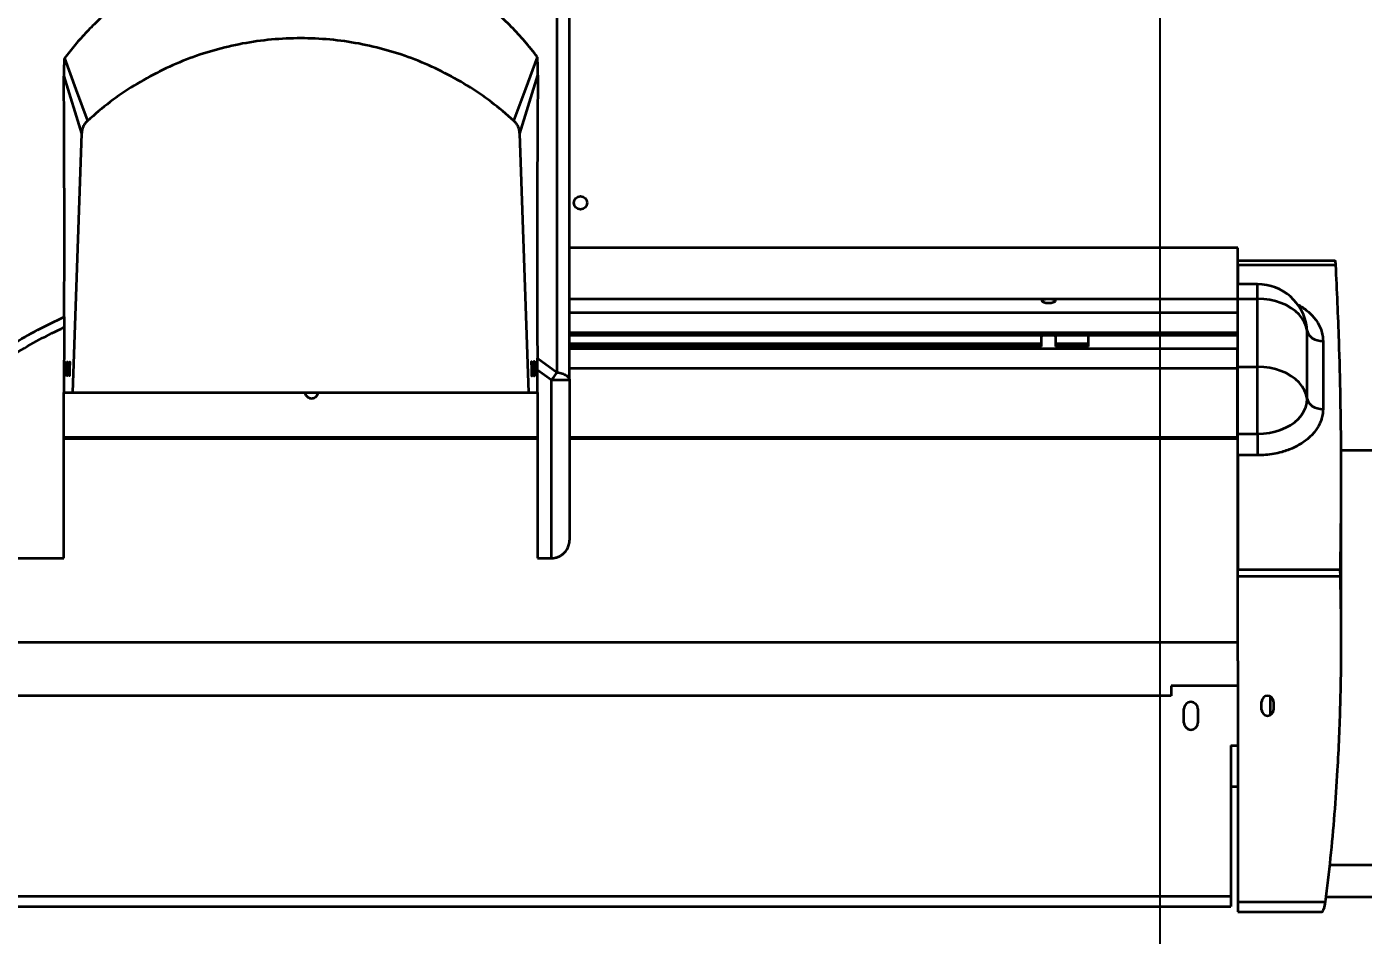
# Model space of a CAD drawing. Header units: millimetres. Extents: x 0 to 420, y 0 to 297.
# Drawn here: x 315.62 to 322.34, y 184.01 to 188.58 of the extents above; entities that cross this region are included whole.
import ezdxf

# ---------------------------------------------------------------- set-up
doc = ezdxf.new("R2010")
doc.units = ezdxf.units.MM
doc.layers.add('尺寸线层', color=150, linetype='Continuous')
doc.styles.add('SLDTEXTSTYLE2', font='TXT', dxfattribs={"width": 0.7})
doc.dimstyles.new('SLDDIMSTYLE0', dxfattribs={"dimtxt": 3.5, "dimasz": 3.302, "dimexe": 0, "dimexo": 0.0625, "dimgap": 0.875, "dimtad": 1, "dimdec": 1, "dimlfac": 100, "dimrnd": 1e-09, "dimzin": 12, "dimdsep": 46, "dimtxsty": 'SLDTEXTSTYLE2', "dimsah": 1, "dimcen": 0.09, "dimadec": 0, "dimazin": 3, "dimtfac": 1, "dimtdec": 3, "dimtofl": 0, "dimtmove": 0, "dimatfit": 3, "dimfxl": 0, "dimfrac": 2, "dimtolj": 1, "dimtzin": 12, "dimarcsym": 0})

# ---------------------------------------------------------------- blocks, each defined once
blk = doc.blocks.new('_D')
at = {"layer": '尺寸线层'}
for p, q in [((291.9431, 202.6412), (364.6876, 202.6412)), ((363.6876, 202.6412), (363.6876, 128.5802)), ((326.1167, 128.5802), (364.6876, 128.5802))]:
    blk.add_line(p, q, dxfattribs=at)
for points in [[(363.6876, 202.6412), (363.1796, 199.3392), (364.1956, 199.3392)], [(363.6876, 128.5802), (364.1956, 131.8822), (363.1796, 131.8822)]]:
    blk.add_solid(points, dxfattribs=at)
at = {"layer": '尺寸线层', "insert": (359.1758, 158.5376), "char_height": 3.5, "attachment_point": 1, "rotation": 90, "style": 'SLDTEXTSTYLE2'}
blk.add_mtext('7406.11', dxfattribs=at)
blk = doc.blocks.new('_D_6')
at = {"layer": '尺寸线层'}
for p, q in [((91.2154, 164.9172), (91.2154, 234.1922)), ((321.3154, 165.1871), (321.3154, 234.1922)), ((321.3154, 233.1922), (91.2154, 233.1922))]:
    blk.add_line(p, q, dxfattribs=at)
for points in [[(91.2154, 233.1922), (94.5174, 232.6842), (94.5174, 233.7002)], [(321.3154, 233.1922), (318.0134, 233.7002), (318.0134, 232.6842)]]:
    blk.add_solid(points, dxfattribs=at)
at = {"layer": '尺寸线层', "insert": (205.1726, 237.704), "char_height": 3.5, "attachment_point": 1, "style": 'SLDTEXTSTYLE2'}
blk.add_mtext('23010', dxfattribs=at)
blk = doc.blocks.new('_D_7')
at = {"layer": '尺寸线层'}
for p, q in [((70.597, 160.4022), (70.597, 246.1922)), ((332.8156, 175.1167), (332.8156, 246.1922)), ((332.8156, 245.1922), (70.597, 245.1922))]:
    blk.add_line(p, q, dxfattribs=at)
for points in [[(70.597, 245.1922), (73.899, 244.6842), (73.899, 245.7002)], [(332.8156, 245.1922), (329.5136, 245.7002), (329.5136, 244.6842)]]:
    blk.add_solid(points, dxfattribs=at)
at = {"layer": '尺寸线层', "insert": (202.8758, 249.704), "char_height": 3.5, "attachment_point": 1, "style": 'SLDTEXTSTYLE2'}
blk.add_mtext('26221.85', dxfattribs=at)

msp = doc.modelspace()

# ---------------------------------------------------------------- linework, layer by layer
at = {"color": 7, "linetype": 'Continuous', "lineweight": 35}
for p, q in [((315.8106, 188.3283), (315.9, 188.0411)), ((318.1, 188.0411), (318.191, 188.3337)), ((315.9, 188.0411), (315.8545, 186.739)), ((318.1454, 186.739), (318.1, 188.0411)), ((321.7052, 187.466), (318.35, 187.466)), ((321.7052, 187.2834), (321.7052, 187.466)), ((322.1931, 187.4008), (321.7052, 187.4008)), ((321.7052, 187.3803), (322.198, 187.3803)), ((321.7052, 187.3803), (321.7052, 187.2834)), ((321.8052, 187.2834), (321.7052, 187.2834)), ((321.7052, 187.2102), (321.7052, 187.2834)), ((321.8052, 187.2102), (321.8052, 187.2834)), ((321.7052, 187.2082), (318.35, 187.2082)), ((321.7052, 187.2102), (321.8052, 187.2102)), ((321.7052, 186.8688), (321.7052, 187.2102)), ((321.8052, 186.8688), (321.8052, 187.2102)), ((318.35, 187.1408), (321.7052, 187.1408)), ((315.8125, 187.0679), (315.8103, 186.739)), ((322.0542, 187.0494), (322.0531, 187.0655)), ((322.0542, 186.7081), (322.0542, 187.0494)), ((318.35, 187.0418), (321.7052, 187.0418)), ((318.35, 187.0277), (321.7052, 187.0277)), ((318.35, 186.9853), (320.7207, 186.9853)), ((320.7207, 186.9853), (320.7207, 187.0277)), ((320.7222, 187.0277), (320.7207, 187.0206)), ((320.7207, 186.9711), (320.7207, 186.9853)), ((320.7907, 187.0206), (320.7893, 187.0277)), ((320.7907, 187.0277), (320.7907, 186.9853)), ((320.7907, 186.9853), (320.9557, 186.9853)), ((320.7907, 186.9853), (320.7907, 186.9711)), ((320.9557, 186.9853), (320.9557, 187.0277)), ((320.9566, 187.0277), (320.9557, 187.0206)), ((320.9557, 186.9711), (320.9557, 186.9853)), ((322.1338, 186.998), (322.1338, 186.6567)), ((318.1885, 186.912), (318.2886, 186.8407)), ((320.7207, 186.9711), (318.35, 186.9711)), ((321.7048, 186.9596), (318.35, 186.9596)), ((320.9557, 186.9711), (320.7907, 186.9711)), ((321.7048, 186.8606), (321.7048, 186.9596)), ((318.1896, 186.739), (318.1888, 186.8542)), ((318.1888, 186.8542), (318.26, 186.8027)), ((321.7048, 186.8606), (318.35, 186.8606)), ((321.7048, 186.5159), (321.7048, 186.8606)), ((321.7052, 186.8688), (321.8052, 186.8688)), ((321.7052, 186.5321), (321.7052, 186.8688)), ((321.8052, 186.692), (321.8052, 186.8688)), ((318.26, 185.908), (318.26, 186.8027)), ((318.26, 186.8027), (318.35, 186.8027)), ((318.35, 186.8027), (318.35, 185.998)), ((315.8103, 186.739), (315.8545, 186.739)), ((315.8103, 185.908), (315.8103, 186.739)), ((315.8545, 186.739), (318.1454, 186.739)), ((318.1454, 186.739), (318.1896, 186.739)), ((318.1896, 186.739), (318.1896, 185.908)), ((321.8052, 186.5321), (321.8052, 186.692)), ((315.8103, 186.5159), (318.1896, 186.5159)), ((315.8103, 186.5086), (318.1896, 186.5086)), ((318.35, 186.5159), (321.7048, 186.5159)), ((318.35, 186.5086), (321.7048, 186.5086)), ((321.7048, 186.5159), (321.7048, 186.5086)), ((321.7052, 186.5321), (321.8052, 186.5321)), ((321.7052, 186.4243), (321.7052, 186.5321)), ((321.8052, 186.5321), (321.8052, 186.4243)), ((326.467, 186.4486), (322.2246, 186.4486)), ((321.7052, 185.4861), (321.7052, 186.4243)), ((321.8052, 186.4243), (321.7052, 186.4243)), ((321.7052, 186.4243), (321.7052, 185.8507)), ((322.2252, 185.4969), (322.2252, 186.2993)), ((315.34, 185.908), (315.8103, 185.908)), ((318.1896, 185.908), (318.26, 185.908)), ((321.7052, 185.8507), (322.2206, 185.8507)), ((322.2209, 185.8153), (321.7052, 185.8153)), ((311.0052, 185.4861), (321.7052, 185.4861)), ((321.7052, 185.3924), (321.7052, 185.4861)), ((321.7052, 185.3924), (321.7052, 184.1812)), ((321.3704, 185.2662), (321.3704, 185.2162)), ((321.7052, 185.2662), (321.3704, 185.2662)), ((321.3704, 185.2162), (315.0404, 185.2162)), ((321.8252, 185.1464), (321.8252, 185.1864)), ((321.8704, 185.1205), (321.8704, 185.2123)), ((321.8852, 185.1864), (321.8852, 185.1464)), ((321.4354, 185.0812), (321.4354, 185.1512)), ((321.5054, 185.1512), (321.5054, 185.0812)), ((321.6704, 184.9662), (321.7052, 184.9662)), ((321.6704, 184.9662), (321.6704, 184.2087)), ((321.6704, 184.7614), (321.7052, 184.7614)), ((326.467, 184.365), (322.1675, 184.365)), ((321.6704, 184.2087), (311.0404, 184.2087)), ((321.6704, 184.2087), (321.6704, 184.1587)), ((321.7052, 184.1812), (322.146, 184.1812)), ((321.7052, 184.1812), (321.7052, 184.1312)), ((322.1489, 184.206), (326.467, 184.206)), ((311.0404, 184.1587), (321.6704, 184.1587)), ((321.7052, 184.1312), (322.1268, 184.1312))]:
    msp.add_line(p, q, dxfattribs=at)
at = {"color": 7, "linetype": 'Continuous', "lineweight": 35, "flags": 128}
for points in [[(315.8132, 188.4185), (315.8712, 188.2615), (315.9293, 188.1045)], [(318.0706, 188.1045), (318.1298, 188.2645), (318.189, 188.4246)], [(322.0542, 187.0494), (322.0495, 187.071), (322.0411, 187.0919), (322.0291, 187.112), (322.0137, 187.1309), (321.9952, 187.1483), (321.9738, 187.1639), (321.9498, 187.1776), (321.9236, 187.1891), (321.8956, 187.1982), (321.8662, 187.2048), (321.836, 187.2088), (321.8052, 187.2102)], [(322.0542, 187.0494), (322.0569, 187.0392), (322.0622, 187.0294), (322.07, 187.0205), (322.0799, 187.0128), (322.0917, 187.0065), (322.1049, 187.0019), (322.1191, 186.999), (322.1338, 186.998)], [(322.0542, 186.7081), (322.0495, 186.7296), (322.0411, 186.7506), (322.0291, 186.7707), (322.0137, 186.7895), (321.9952, 186.8069), (321.9738, 186.8226), (321.9498, 186.8363), (321.9236, 186.8477), (321.8956, 186.8569), (321.8662, 186.8635), (321.836, 186.8675), (321.8052, 186.8688)], [(321.8052, 186.5321), (321.8352, 186.5333), (321.8648, 186.5372), (321.8935, 186.5435), (321.9209, 186.5522), (321.9466, 186.5632), (321.9703, 186.5763), (321.9916, 186.5914), (322.0101, 186.6081), (322.0257, 186.6263), (322.038, 186.6457), (322.0469, 186.666), (322.0524, 186.6869), (322.0542, 186.7081)], [(322.0542, 186.7081), (322.0569, 186.6978), (322.0622, 186.6881), (322.07, 186.6792), (322.0799, 186.6715), (322.0917, 186.6652), (322.1049, 186.6605), (322.1191, 186.6576), (322.1338, 186.6567)]]:
    msp.add_lwpolyline(points, dxfattribs=at)
at = {"color": 7, "linetype": 'Continuous', "lineweight": 35}
msp.add_circle((318.4052, 187.6922), 0.0332, dxfattribs=at)
for centre, radius, start, end in [((321.8052, 187.0334), 0.25, 7.38667, 90), ((321.4704, 185.1512), 0.035, 0, 180), ((321.8552, 185.1864), 0.03, 0, 180), ((321.8552, 185.1464), 0.03, 180, 0), ((321.4704, 185.0812), 0.035, 180, 0)]:
    msp.add_arc(centre, radius, start, end, dxfattribs=at)
for points, knots in [([(318.189, 188.4246), (318.1682, 188.4509), (318.1267, 188.5035), (318.0582, 188.5775), (317.9848, 188.648), (317.9062, 188.7143), (317.8225, 188.7759), (317.7419, 188.8276), (317.6656, 188.8703), (317.5944, 188.9057), (317.521, 188.9375), (317.4411, 188.9673), (317.3542, 188.9941), (317.2734, 189.0134), (317.2031, 189.0261), (317.151, 189.0332), (317.103, 189.0375), (317.0572, 189.0399), (317.0079, 189.0403), (316.9524, 189.0383), (316.8937, 189.0337), (316.8326, 189.0262), (316.7624, 189.0145), (316.6831, 188.9971), (316.5914, 188.9711), (316.4975, 188.938), (316.4023, 188.897), (316.3094, 188.8495), (316.2191, 188.7955), (316.132, 188.7352), (316.0543, 188.6734), (315.9855, 188.6115), (315.9246, 188.5505), (315.8667, 188.4865), (315.831, 188.4411), (315.8132, 188.4185)], [0, 0, 0, 0, 0.037076, 0.074178, 0.111254, 0.149298, 0.187371, 0.225414, 0.254221, 0.283027, 0.312058, 0.341089, 0.375033, 0.409126, 0.42813, 0.44737, 0.459881, 0.4728, 0.489334, 0.506308, 0.528019, 0.549767, 0.571508, 0.604738, 0.637971, 0.676326, 0.714713, 0.753071, 0.792511, 0.831982, 0.871424, 0.903443, 0.935463, 0.967732, 1, 1, 1, 1]), ([(318.2886, 186.8407), (318.2886, 186.9128), (318.2886, 187.0571), (318.2886, 187.2674), (318.2886, 187.4729), (318.2886, 187.6592), (318.2886, 187.8269), (318.2886, 187.9767), (318.2886, 188.121), (318.2886, 188.2591), (318.2886, 188.3697), (318.2886, 188.4555), (318.2886, 188.5193), (318.2886, 188.5798), (318.2886, 188.6363), (318.2886, 188.6883), (318.2886, 188.7348), (318.2886, 188.7687), (318.2886, 188.7915), (318.2886, 188.8059), (318.2886, 188.815), (318.2886, 188.8156), (318.2886, 188.8159)], [0, 0, 0, 0, 0.082307, 0.164795, 0.247559, 0.330438, 0.396769, 0.463094, 0.529401, 0.595746, 0.662387, 0.69834, 0.73439, 0.770523, 0.806778, 0.843185, 0.880001, 0.917512, 0.939707, 0.962142, 0.984989, 1, 1, 1, 1]), ([(318.35, 186.8027), (318.35, 186.864), (318.35, 186.9869), (318.35, 187.1666), (318.35, 187.3432), (318.35, 187.5155), (318.35, 187.6829), (318.35, 187.8313), (318.35, 187.9615), (318.35, 188.075), (318.35, 188.1843), (318.35, 188.282), (318.35, 188.3685), (318.35, 188.4444), (318.35, 188.515), (318.35, 188.5794), (318.35, 188.6297), (318.35, 188.6668), (318.35, 188.6936), (318.35, 188.7138), (318.35, 188.7251), (318.35, 188.7271), (318.35, 188.7271)], [0, 0, 0, 0, 0.073727, 0.147846, 0.221871, 0.296378, 0.370787, 0.444593, 0.500165, 0.555648, 0.61106, 0.666488, 0.711227, 0.755919, 0.800453, 0.844766, 0.888696, 0.917457, 0.944444, 0.9723, 0.999989, 1, 1, 1, 1]), ([(318.0706, 188.1045), (318.0335, 188.1364), (317.9594, 188.2004), (317.8376, 188.2829), (317.7093, 188.3545), (317.5748, 188.4138), (317.4354, 188.4605), (317.2924, 188.4941), (317.1468, 188.5144), (317, 188.5212), (316.8531, 188.5145), (316.7076, 188.4941), (316.5645, 188.4605), (316.4251, 188.4138), (316.2906, 188.3545), (316.1623, 188.2829), (316.0405, 188.2004), (315.9664, 188.1364), (315.9293, 188.1045)], [0, 0, 0, 0, 0.0625, 0.125, 0.1875, 0.25, 0.3125, 0.375, 0.4375, 0.5, 0.5625, 0.624999, 0.6875, 0.75, 0.8125, 0.874999, 0.9375, 1, 1, 1, 1]), ([(315.8132, 188.4185), (315.8126, 188.4085), (315.8116, 188.3887), (315.8106, 188.3586), (315.8106, 188.3384), (315.8106, 188.3283)], [0, 0, 0, 0, 0.335348, 0.66762, 1, 1, 1, 1]), ([(318.191, 188.3337), (318.191, 188.3436), (318.191, 188.3638), (318.1903, 188.3941), (318.1894, 188.4144), (318.189, 188.4246)], [0, 0, 0, 0, 0.3205761, 0.660247, 1, 1, 1, 1]), ([(315.8128, 187.1196), (315.8129, 187.1756), (315.8132, 187.2871), (315.8134, 187.4493), (315.8134, 187.6065), (315.8132, 187.7595), (315.8129, 187.9089), (315.8123, 188.0547), (315.8116, 188.1956), (315.8109, 188.2842), (315.8106, 188.3283)], [0, 0, 0, 0, 0.126772, 0.25269, 0.37722, 0.499838, 0.624819, 0.750384, 0.875733, 1, 1, 1, 1]), ([(318.191, 188.3337), (318.1907, 188.3002), (318.1901, 188.2331), (318.1894, 188.1275), (318.1888, 188.0188), (318.1883, 187.9066), (318.188, 187.7909), (318.1877, 187.654), (318.1875, 187.4935), (318.1876, 187.3069), (318.1879, 187.1131), (318.1883, 186.9792), (318.1885, 186.912)], [0, 0, 0, 0, 0.083353, 0.166561, 0.249066, 0.332094, 0.4156, 0.499267, 0.621242, 0.745876, 0.872401, 1, 1, 1, 1]), ([(315.9293, 188.1045), (315.9251, 188.1002), (315.9167, 188.0916), (315.9077, 188.0759), (315.9016, 188.059), (315.9005, 188.047), (315.9, 188.0411)], [0, 0, 0, 0, 0.250011, 0.5, 0.749989, 1, 1, 1, 1]), ([(318.1, 188.0411), (318.0994, 188.047), (318.0983, 188.059), (318.0922, 188.0759), (318.0832, 188.0916), (318.0748, 188.1002), (318.0706, 188.1045)], [0, 0, 0, 0, 0.250011, 0.5, 0.749989, 1, 1, 1, 1]), ([(322.198, 187.3803), (322.1976, 187.3852), (322.1968, 187.395), (322.195, 187.4011), (322.1935, 187.4001), (322.1931, 187.3999)], [0, 0, 0, 0, 0.42648, 0.852858, 1, 1, 1, 1]), ([(322.2206, 185.8507), (322.2222, 185.9463), (322.2254, 186.1375), (322.2254, 186.4243), (322.2219, 186.7112), (322.2141, 187.0299), (322.2039, 187.2529), (322.198, 187.3803)], [0, 0, 0, 0, 0.187488, 0.374976, 0.562528, 0.750081, 1, 1, 1, 1]), ([(320.7557, 187.208), (320.759, 187.2079), (320.7655, 187.2079), (320.7751, 187.2076), (320.7833, 187.2067), (320.7895, 187.2048), (320.7917, 187.2016), (320.7884, 187.1972), (320.7801, 187.193), (320.7691, 187.1902), (320.7575, 187.1892), (320.7462, 187.1897), (320.7361, 187.1917), (320.728, 187.1946), (320.7224, 187.1981), (320.7201, 187.2016), (320.7218, 187.2047), (320.7279, 187.2067), (320.7369, 187.2076), (320.7464, 187.2079), (320.7528, 187.2079), (320.7557, 187.208)], [0, 0, 0, 0, 0.0405849, 0.080972, 0.1373831, 0.1948861, 0.2633445, 0.33209, 0.3928374, 0.4453997, 0.4932871, 0.5392548, 0.584974, 0.6318055, 0.6813685, 0.7357165, 0.7968756, 0.8650092, 0.9202551, 0.9631112, 1, 1, 1, 1]), ([(322.0039, 187.1828), (322.0068, 187.1813), (322.0188, 187.1753), (322.0379, 187.1625), (322.0608, 187.1448), (322.0806, 187.1255), (322.0975, 187.1051), (322.1126, 187.0817), (322.1245, 187.0554), (322.1324, 187.0267), (322.1334, 187.0075), (322.1338, 186.998)], [0, 0, 0, 0, 0.034893, 0.146982, 0.259054, 0.371144, 0.48088, 0.590635, 0.731007, 0.867549, 1, 1, 1, 1]), ([(315.3107, 186.8156), (315.3499, 186.845), (315.4283, 186.9037), (315.5522, 186.9831), (315.68, 187.0563), (315.7685, 187.0985), (315.8128, 187.1196)], [0, 0, 0, 0, 0.249546, 0.49969, 0.749981, 1, 1, 1, 1]), ([(315.8128, 187.1196), (315.8127, 187.1114), (315.8127, 187.095), (315.8126, 187.0769), (315.8125, 187.0679)], [0, 0, 0, 0, 0.499808, 1, 1, 1, 1]), ([(315.34, 186.778), (315.3769, 186.8058), (315.4509, 186.8615), (315.5677, 186.937), (315.6878, 187.007), (315.771, 187.0476), (315.8125, 187.0679)], [0, 0, 0, 0, 0.249941, 0.499714, 0.750714, 1, 1, 1, 1]), ([(318.1888, 186.8542), (318.1888, 186.8643), (318.1887, 186.8843), (318.1886, 186.9028), (318.1885, 186.912)], [0, 0, 0, 0, 0.500237, 1, 1, 1, 1]), ([(315.8162, 186.8896), (315.8162, 186.8871), (315.8162, 186.8831), (315.8162, 186.8753), (315.8161, 186.8673), (315.816, 186.8584), (315.8159, 186.8493), (315.8158, 186.8417), (315.8157, 186.8348), (315.8156, 186.8283), (315.8155, 186.8241), (315.8154, 186.8236), (315.8154, 186.8275), (315.8154, 186.8364), (315.8155, 186.8484), (315.8156, 186.8596), (315.8157, 186.8687), (315.8158, 186.8764), (315.8158, 186.8832), (315.8159, 186.8891), (315.816, 186.8926), (315.8161, 186.8941), (315.8162, 186.894), (315.8162, 186.8914), (315.8162, 186.8896)], [0, 0, 0, 0, 0.061209, 0.092834, 0.125045, 0.179722, 0.212953, 0.250041, 0.291302, 0.328104, 0.388033, 0.438063, 0.500079, 0.561254, 0.62468, 0.680138, 0.713172, 0.749669, 0.793021, 0.828361, 0.8748, 0.908048, 0.940042, 1, 1, 1, 1]), ([(315.8283, 186.8897), (315.8283, 186.8871), (315.8283, 186.8832), (315.8282, 186.8755), (315.8281, 186.8678), (315.828, 186.8593), (315.8278, 186.8501), (315.8277, 186.8423), (315.8275, 186.8354), (315.8274, 186.8289), (315.8273, 186.8243), (315.8272, 186.8234), (315.8271, 186.8274), (315.8272, 186.8348), (315.8273, 186.8424), (315.8274, 186.8502), (315.8275, 186.8588), (315.8277, 186.8679), (315.8278, 186.8757), (315.8279, 186.8824), (315.8281, 186.8885), (315.8282, 186.8925), (315.8283, 186.8941), (315.8283, 186.894), (315.8283, 186.8914), (315.8283, 186.8897)], [0, 0, 0, 0, 0.060161, 0.092033, 0.125009, 0.173273, 0.208105, 0.250004, 0.287425, 0.32211, 0.382985, 0.437668, 0.499906, 0.56, 0.591842, 0.624791, 0.674162, 0.70872, 0.749791, 0.787117, 0.82044, 0.874856, 0.907244, 0.938944, 1, 1, 1, 1]), ([(315.8406, 186.8895), (315.8405, 186.887), (315.8405, 186.8831), (315.8403, 186.8753), (315.8402, 186.87), (315.8401, 186.8649), (315.84, 186.8594), (315.8398, 186.8512), (315.8396, 186.8426), (315.8394, 186.8354), (315.8392, 186.829), (315.839, 186.8243), (315.8389, 186.8234), (315.8389, 186.8275), (315.839, 186.8349), (315.8392, 186.8425), (315.8393, 186.848), (315.8394, 186.8532), (315.8395, 186.8588), (315.8397, 186.8669), (315.8399, 186.8754), (315.8401, 186.8824), (315.8403, 186.8885), (315.8405, 186.8935), (315.8406, 186.8948), (315.8406, 186.8913), (315.8406, 186.8895)], [0, 0, 0, 0, 0.059514, 0.091578, 0.125093, 0.137885, 0.163025, 0.200477, 0.250183, 0.28629, 0.32023, 0.381322, 0.437642, 0.500001, 0.559416, 0.59144, 0.62492, 0.639155, 0.664776, 0.70175, 0.750032, 0.785895, 0.818741, 0.875146, 0.938377, 1, 1, 1, 1]), ([(318.1593, 186.8895), (318.1593, 186.8919), (318.1593, 186.8954), (318.1593, 186.8964), (318.1594, 186.8955), (318.1595, 186.8929), (318.1597, 186.887), (318.16, 186.8763), (318.1603, 186.8643), (318.1605, 186.8547), (318.1606, 186.8483), (318.1607, 186.8424), (318.1609, 186.835), (318.161, 186.8278), (318.161, 186.823), (318.161, 186.8222), (318.1609, 186.8231), (318.1608, 186.8256), (318.1606, 186.8313), (318.1603, 186.8417), (318.16, 186.8533), (318.1598, 186.8627), (318.1597, 186.869), (318.1596, 186.8749), (318.1594, 186.8826), (318.1594, 186.8867), (318.1593, 186.8895)], [0, 0, 0, 0, 0.069344, 0.09867, 0.126214, 0.153761, 0.183092, 0.252454, 0.322102, 0.351674, 0.379344, 0.406729, 0.435496, 0.502391, 0.572027, 0.601595, 0.629262, 0.656648, 0.68542, 0.752336, 0.819637, 0.848667, 0.876179, 0.903689, 0.932715, 1, 1, 1, 1]), ([(318.1716, 186.8896), (318.1716, 186.8922), (318.1716, 186.8958), (318.1716, 186.8968), (318.1717, 186.8959), (318.1717, 186.8932), (318.1719, 186.8871), (318.1721, 186.876), (318.1723, 186.8638), (318.1725, 186.854), (318.1726, 186.8476), (318.1727, 186.8418), (318.1727, 186.8345), (318.1728, 186.8276), (318.1728, 186.8231), (318.1727, 186.8224), (318.1726, 186.8234), (318.1726, 186.8259), (318.1724, 186.8316), (318.1722, 186.8419), (318.172, 186.8535), (318.1719, 186.8628), (318.1718, 186.8691), (318.1717, 186.875), (318.1716, 186.8826), (318.1716, 186.8868), (318.1716, 186.8896)], [0, 0, 0, 0, 0.070465, 0.099961, 0.127531, 0.155102, 0.184601, 0.255077, 0.325911, 0.355829, 0.383609, 0.410837, 0.439191, 0.504676, 0.575597, 0.605543, 0.633347, 0.660601, 0.688989, 0.754583, 0.820937, 0.849816, 0.877293, 0.90477, 0.933649, 1, 1, 1, 1]), ([(318.1837, 186.8896), (318.1837, 186.8914), (318.1837, 186.8949), (318.1839, 186.8934), (318.184, 186.887), (318.1842, 186.8763), (318.1843, 186.8629), (318.1844, 186.849), (318.1845, 186.8365), (318.1845, 186.8275), (318.1845, 186.8233), (318.1844, 186.8245), (318.1842, 186.831), (318.1841, 186.8417), (318.1839, 186.855), (318.1838, 186.8689), (318.1837, 186.8816), (318.1837, 186.887), (318.1837, 186.8896)], [0, 0, 0, 0, 0.062558, 0.125173, 0.187671, 0.25012, 0.312559, 0.375009, 0.437482, 0.499992, 0.562554, 0.625168, 0.687664, 0.750113, 0.812552, 0.875006, 0.937484, 1, 1, 1, 1]), ([(318.2886, 186.8407), (318.2972, 186.839), (318.3144, 186.8356), (318.3341, 186.8264), (318.3474, 186.8152), (318.3491, 186.8068), (318.35, 186.8027)], [0, 0, 0, 0, 0.2499999, 0.5000223, 0.7498625, 1, 1, 1, 1]), ([(317.0548, 186.7086), (317.0515, 186.7089), (317.045, 186.7097), (317.0354, 186.7155), (317.0275, 186.7249), (317.0225, 186.7335), (317.0218, 186.7385), (317.0218, 186.739)], [0, 0, 0, 0, 0.20172, 0.402458, 0.682839, 0.968648, 1, 1, 1, 1]), ([(317.0879, 186.739), (317.0861, 186.734), (317.0827, 186.7249), (317.0736, 186.7152), (317.0641, 186.7095), (317.0577, 186.7089), (317.0548, 186.7086)], [0, 0, 0, 0, 0.328942, 0.603577, 0.816621, 1, 1, 1, 1]), ([(322.1338, 186.6567), (322.1334, 186.6472), (322.1324, 186.628), (322.1245, 186.5993), (322.1126, 186.573), (322.0975, 186.5496), (322.0806, 186.5292), (322.0608, 186.5099), (322.038, 186.4921), (322.0128, 186.476), (321.9856, 186.4619), (321.9566, 186.45), (321.9236, 186.4393), (321.8864, 186.4309), (321.8457, 186.4253), (321.8186, 186.4246), (321.8052, 186.4243)], [0, 0, 0, 0, 0.077632, 0.157662, 0.239951, 0.304274, 0.368607, 0.434298, 0.5, 0.565691, 0.631393, 0.695716, 0.760049, 0.842329, 0.922363, 1, 1, 1, 1]), ([(318.26, 185.908), (318.2656, 185.9083), (318.2772, 185.9089), (318.2941, 185.9141), (318.3102, 185.9225), (318.3227, 185.9329), (318.332, 185.9435), (318.3387, 185.9538), (318.3438, 185.9645), (318.3473, 185.9753), (318.3495, 185.9864), (318.3498, 185.9939), (318.35, 185.998)], [0, 0, 0, 0, 0.098498, 0.201514, 0.317912, 0.445577, 0.534535, 0.626789, 0.723887, 0.813871, 0.899743, 1, 1, 1, 1]), ([(322.2209, 185.8153), (322.2208, 185.8209), (322.2205, 185.8321), (322.2205, 185.8439), (322.2206, 185.8493), (322.2206, 185.8507)], [0, 0, 0, 0, 0.428787, 0.857586, 1, 1, 1, 1]), ([(322.146, 184.1812), (322.155, 184.2545), (322.173, 184.401), (322.1925, 184.6215), (322.2101, 184.8796), (322.2224, 185.1755), (322.227, 185.5), (322.2229, 185.7132), (322.2209, 185.8153)], [0, 0, 0, 0, 0.135178, 0.270382, 0.405572, 0.609261, 0.812953, 1, 1, 1, 1]), ([(322.1268, 184.1318), (322.128, 184.1319), (322.1308, 184.1323), (322.1356, 184.1399), (322.1403, 184.1524), (322.1439, 184.1671), (322.1454, 184.1772), (322.146, 184.1812)], [0, 0, 0, 0, 0.174923, 0.398329, 0.623851, 0.846208, 1, 1, 1, 1])]:
    msp.add_open_spline(points, degree=3, knots=knots, dxfattribs=at)
msp.add_open_spline([(318.26, 186.8027), (318.265, 186.8094), (318.2751, 186.8228), (318.2841, 186.8347), (318.2886, 186.8407)], degree=3, dxfattribs=at)

# ---------------------------------------------------------------- dimensions: what is measured, and where the dimension line sits
at = {"layer": '尺寸线层'}
for base, p1, p2, angle, picture, middle in [((70.597, 245.1922), (332.8156, 175.1167), (70.597, 160.4022), 0, '_D_7', (209.0129, 245.1922)), ((91.2154, 233.1922), (321.3154, 165.1871), (91.2154, 164.9172), 0, '_D_6', (209.0129, 233.1922)), ((363.6876, 128.5802), (291.9431, 202.6412), (326.1167, 128.5802), 90, '_D', (363.6876, 163.9067))]:
    dim = msp.add_linear_dim(base=base, p1=p1, p2=p2, angle=angle, dimstyle='SLDDIMSTYLE0', dxfattribs=at)
    dim.commit()
    dim.dimension.update_dxf_attribs({"geometry": picture, "text_midpoint": middle, "dimtype": 160})

doc.saveas('drawing.dxf')
